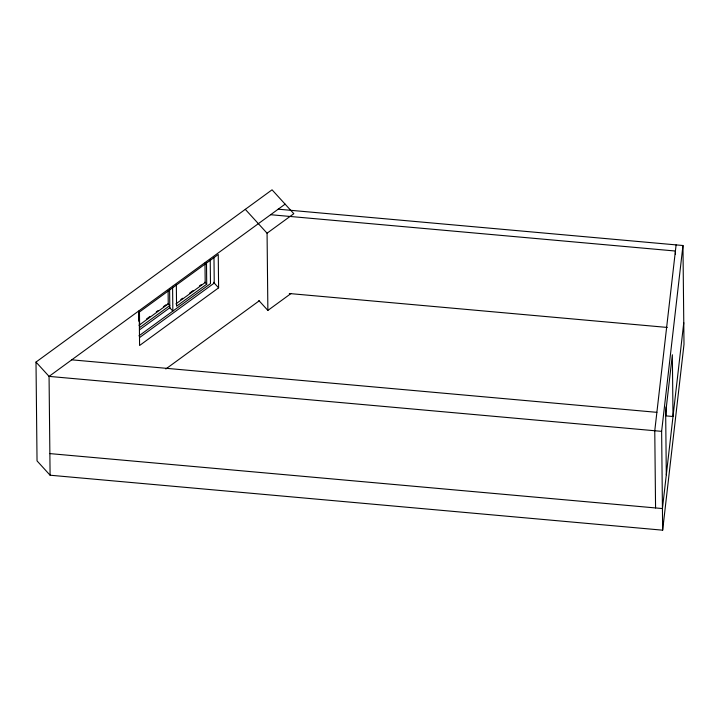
<?xml version="1.0" encoding="UTF-8"?>
<svg xmlns="http://www.w3.org/2000/svg" width="720" height="720" viewBox="0 0 720 720"><rect width="100%" height="100%" fill="white"/><g stroke="black" fill="none" stroke-linecap="round" stroke-linejoin="round"><path stroke-width="1.08" d="M676.107 244.89L654.768 430.74L655.569 507.951M291.06 293.499L267.876 310.419L267.066 233.208L293.814 213.696L272.052 189.819L36 362.07L37.035 460.89L50.094 475.218L662.661 530.181L661.626 431.361L682.965 245.511L278.19 209.187M683.775 322.713L662.436 508.563L49.869 453.6M662.661 530.181L684 344.331L682.965 245.511M285.111 204.147L49.059 376.389L50.094 475.218M146.529 318.978L150.075 316.395M156.285 311.859L158.058 310.563M163.377 306.684L166.041 304.74M138.987 325.278L168.246 303.93L168.111 290.961M180.81 299.529L182.583 298.233M189.675 293.058L193.221 290.475M199.431 285.939L201.204 284.652M139.482 329.877L169.956 307.647M175.923 303.894L205.191 282.537L204.984 263.079M206.487 262.593L206.712 284.211L176.562 306.207L176.337 284.589M138.951 335.835L210.474 283.635L210.231 260.028M139.77 337.419L214.245 283.068L213.975 257.499M218.601 287.838L139.581 345.501L139.23 312.147L218.25 254.484L218.601 287.838L213.525 282.267M165.843 368.973L259.164 300.87M270.63 214.713L675.396 251.028L675.432 254.385M289.323 293.526L667.26 327.438M71.757 359.829L656.874 412.335M661.626 431.361L49.059 376.389L36 362.07M245.295 209.34L267.066 233.208M258.867 300.537L267.876 310.419M204.885 282.204L206.712 284.211M167.94 303.597L169.767 305.595L139.626 327.6L139.455 311.382M666.045 406.917L666.144 415.899L673.002 416.511L672.354 354.744L665.667 413.046L666.306 474.813M172.584 286.371L172.845 311.103L169.794 307.764L169.596 288.648M138.69 311.103L138.798 321.219"/></g></svg>
